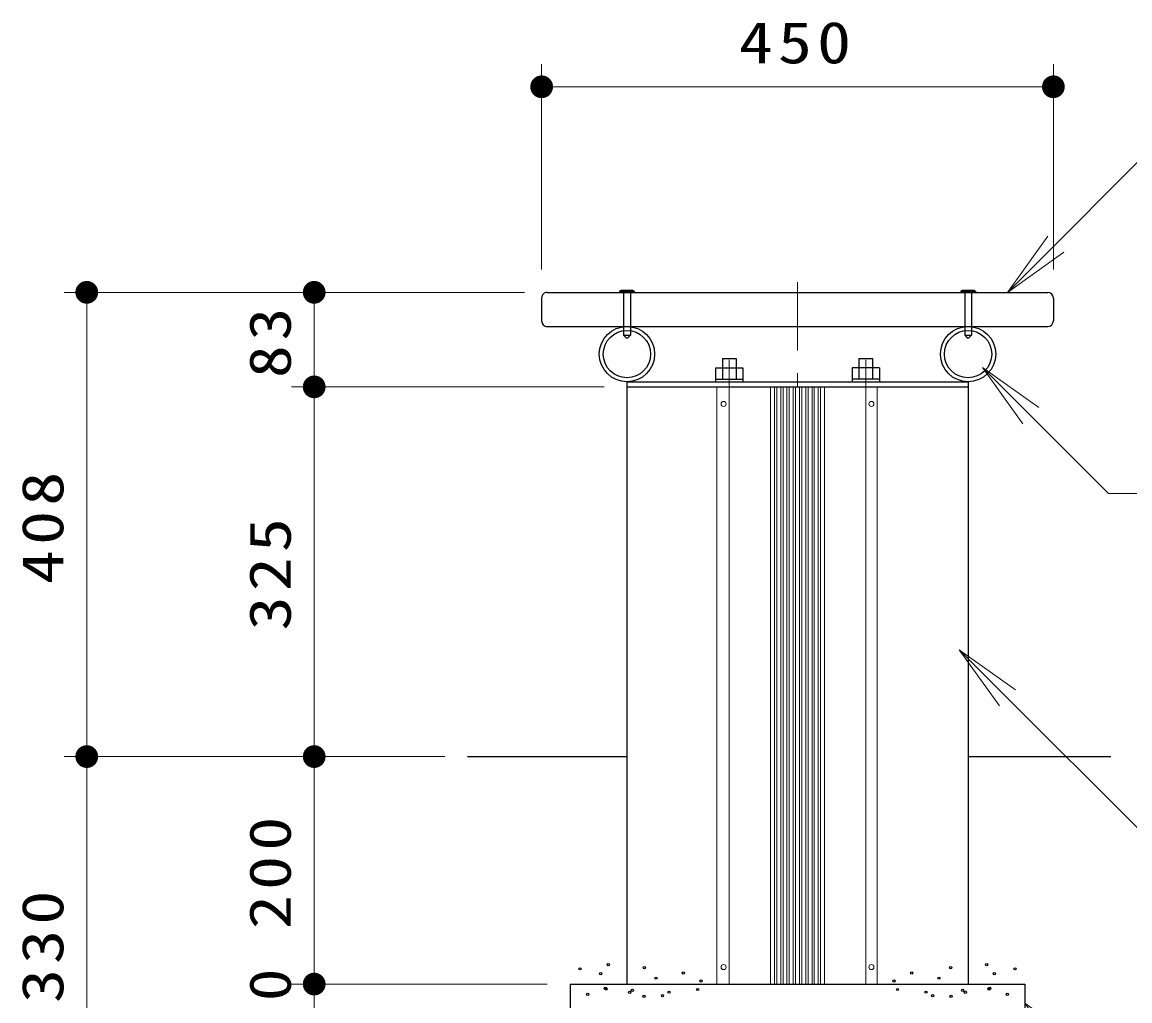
# Model space of a CAD drawing. Units: millimetres at full size, sheet at 1:20. Extents: x -7300 to 0, y 0 to 5140.
# Drawn here: x -2724 to -1750, y 2058 to 2918 of the extents above; entities that cross this region are included whole.
import ezdxf

# ---------------------------------------------------------------- set-up
doc = ezdxf.new("R2010")
doc.units = ezdxf.units.MM
doc.header["$LTSCALE"] = 20
doc.linetypes.add('USER2', pattern=[6, 3, -1, 1, -1])
doc.layers.add('layer1', color=7, linetype='Continuous', lineweight=25)
doc.styles.add('ＭＳ ゴシック', font='')
doc.styles.get('ＭＳ ゴシック').set_extended_font_data('MS Gothic')

# ---------------------------------------------------------------- blocks, each defined once
blk = doc.blocks.new('open_arrow')
at = {"color": 0, "linetype": 'Continuous', "lineweight": -2}
blk.add_lwpolyline([(7.5, 1.25), (0, 0), (7.5, -1.25)], dxfattribs=at)
blk = doc.blocks.new('filled_dot')
at = {"color": 0, "linetype": 'Continuous', "lineweight": -2, "const_width": 1.25}
blk.add_lwpolyline([(-0.625, 0, 1), (0.625, 0, 1)], format="xyb", close=True, dxfattribs=at)

msp = doc.modelspace()

# ---------------------------------------------------------------- linework, layer by layer
at = {"layer": 'layer1', "lineweight": 13}
for p, q in [((-2267.05, 2700.43), (-2267.05, 2881.12)), ((-1817.05, 2700.43), (-1817.05, 2881.12)), ((-2267.05, 2861.12), (-1817.05, 2861.12)), ((-2282.05, 2680.43), (-2687.05, 2680.43)), ((-2667.05, 2272.33), (-2667.05, 2680.43)), ((-2467.05, 2597.33), (-2467.05, 2680.43)), ((-2212.05, 2597.33), (-2487.05, 2597.33)), ((-2467.05, 2272.33), (-2467.05, 2597.33)), ((-2113.05, 2597.33), (-2113.05, 2072.33)), ((-2102.05, 2597.33), (-2102.05, 2072.33)), ((-2065.8, 2597.33), (-2065.8, 2072.33)), ((-2062.3, 2597.33), (-2062.3, 2072.33)), ((-2060.3, 2597.33), (-2060.3, 2072.33)), ((-2056.8, 2597.33), (-2056.8, 2072.33)), ((-2054.8, 2597.33), (-2054.8, 2072.33)), ((-2051.3, 2597.33), (-2051.3, 2072.33)), ((-2049.3, 2597.33), (-2049.3, 2072.33)), ((-2045.8, 2597.33), (-2045.8, 2072.33)), ((-2043.8, 2597.33), (-2043.8, 2072.33)), ((-2040.3, 2597.33), (-2040.3, 2072.33)), ((-2038.3, 2597.33), (-2038.3, 2072.33)), ((-2034.8, 2597.33), (-2034.8, 2072.33)), ((-2032.8, 2597.33), (-2032.8, 2072.33)), ((-2029.3, 2597.33), (-2029.3, 2072.33)), ((-2027.3, 2597.33), (-2027.3, 2072.33)), ((-2023.8, 2597.33), (-2023.8, 2072.33)), ((-2021.8, 2597.33), (-2021.8, 2072.33)), ((-2018.3, 2597.33), (-2018.3, 2072.33)), ((-1982.05, 2597.33), (-1982.05, 2072.33)), ((-1972.05, 2597.33), (-1972.05, 2072.33)), ((-2352.21, 2272.33), (-2687.05, 2272.33)), ((-2352.21, 2272.33), (-2687.05, 2272.33)), ((-2667.05, 1942.33), (-2667.05, 2272.33)), ((-2467.05, 2072.33), (-2467.05, 2272.33)), ((-2262.05, 2072.33), (-2487.05, 2072.33)), ((-2467.05, 2042.33), (-2467.05, 2072.33))]:
    msp.add_line(p, q, dxfattribs=at)
at = {"layer": 'layer1', "linetype": 'USER2', "lineweight": 13}
for p, q in [((-2042.05, 2689.41), (-2042.05, 2597.33)), ((-2102.05, 2621.2), (-2102.05, 2597.33)), ((-1982.05, 2621.2), (-1982.05, 2597.33))]:
    msp.add_line(p, q, dxfattribs=at)
at = {"layer": 'layer1'}
for p, q in [((-2262.05, 2680.43), (-1822.05, 2680.43)), ((-2198.55, 2681.43), (-2197.05, 2682.43)), ((-2198.55, 2681.43), (-2198.55, 2680.43)), ((-2198.55, 2681.43), (-2185.55, 2681.43)), ((-2197.05, 2682.43), (-2187.05, 2682.43)), ((-2195.05, 2680.43), (-2195.05, 2642.68)), ((-2189.05, 2680.43), (-2189.05, 2642.68)), ((-2187.05, 2682.43), (-2185.55, 2681.43)), ((-2185.55, 2681.43), (-2185.55, 2680.43)), ((-1898.55, 2681.43), (-1897.05, 2682.43)), ((-1898.55, 2681.43), (-1898.55, 2680.43)), ((-1898.55, 2681.43), (-1885.55, 2681.43)), ((-1897.05, 2682.43), (-1887.05, 2682.43)), ((-1895.05, 2680.43), (-1895.05, 2642.68)), ((-1889.05, 2680.43), (-1889.05, 2642.68)), ((-1887.05, 2682.43), (-1885.55, 2681.43)), ((-1885.55, 2681.43), (-1885.55, 2680.43)), ((-2267.05, 2675.43), (-2267.05, 2655.43)), ((-1817.05, 2675.43), (-1817.05, 2655.43)), ((-2262.05, 2650.43), (-1822.05, 2650.43)), ((-2195.05, 2642.68), (-2189.05, 2642.68)), ((-2195.05, 2642.68), (-2192.8, 2640.43)), ((-2192.8, 2640.43), (-2191.3, 2640.43)), ((-2191.3, 2640.43), (-2189.05, 2642.68)), ((-1895.05, 2642.68), (-1889.05, 2642.68)), ((-1895.05, 2642.68), (-1892.8, 2640.43)), ((-1892.8, 2640.43), (-1891.3, 2640.43)), ((-1891.3, 2640.43), (-1889.05, 2642.68)), ((-2108.05, 2622.33), (-2108.05, 2604.13)), ((-2108.05, 2622.33), (-2096.05, 2622.33)), ((-2096.05, 2622.33), (-2096.05, 2604.13)), ((-1988.05, 2622.33), (-1988.05, 2604.13)), ((-1988.05, 2622.33), (-1976.05, 2622.33)), ((-1976.05, 2622.33), (-1976.05, 2604.13)), ((-2114.05, 2614.13), (-2114.05, 2601.83)), ((-2114.05, 2614.13), (-2090.05, 2614.13)), ((-2090.05, 2614.13), (-2090.05, 2601.83)), ((-1994.05, 2614.13), (-1994.05, 2601.83)), ((-1970.05, 2614.13), (-1994.05, 2614.13)), ((-1970.05, 2614.13), (-1970.05, 2601.83)), ((-2192.05, 2601.83), (-1892.05, 2601.83)), ((-2192.05, 2601.83), (-2192.05, 2072.33)), ((-2114.05, 2604.13), (-2090.05, 2604.13)), ((-1970.05, 2604.13), (-1994.05, 2604.13)), ((-1892.05, 2601.83), (-1892.05, 2072.33)), ((-2192.05, 2597.33), (-1892.05, 2597.33)), ((-2332.21, 2272.33), (-2192.05, 2272.33)), ((-1892.05, 2272.33), (-1766.4, 2272.33)), ((-2242.05, 2072.33), (-1842.05, 2072.33)), ((-2242.05, 2072.33), (-2242.05, 1942.33)), ((-1842.05, 2072.33), (-1842.05, 1942.33))]:
    msp.add_line(p, q, dxfattribs=at)
at = {"layer": 'layer1', "lineweight": 13}
for points in [[(-1857.35, 2680.43), (-1711, 2826.77), (-1065.43, 2826.77)], [(-1879.4, 2614.44), (-1768.63, 2503.68), (-1097.13, 2503.68)], [(-1899.77, 2366.31), (-1701.55, 2168.09), (-1116.83, 2168.09)]]:
    msp.add_lwpolyline(points, dxfattribs=at)
at = {"layer": 'layer1'}
for centre, radius in [((-2192.05, 2626.13), 24.3), ((-1892.05, 2626.13), 24.3), ((-2192.05, 2626.13), 20.8), ((-1892.05, 2626.13), 20.8), ((-2233.22, 2085.74), 1), ((-2208.44, 2089.37), 1), ((-2176.72, 2086.73), 1), ((-1907.38, 2086.73), 1), ((-1875.66, 2089.37), 1), ((-1850.89, 2085.74), 1), ((-2215.05, 2081.44), 1), ((-2166.38, 2077.54), 1), ((-2142.53, 2082.01), 1), ((-2126.88, 2074.93), 1), ((-1957.23, 2074.93), 1), ((-1941.58, 2082.01), 1), ((-1917.73, 2077.54), 1), ((-1869.06, 2081.44), 1), ((-2211.08, 2068.56), 1), ((-2210.32, 2068.12), 1), ((-2189.64, 2064.97), 1), ((-2187.3, 2066.9), 1), ((-2155.09, 2065.24), 1), ((-2129.96, 2067.59), 1), ((-1954.15, 2067.59), 1), ((-1929.02, 2065.24), 1), ((-1896.81, 2066.9), 1), ((-1894.46, 2064.97), 1), ((-1873.78, 2068.12), 1), ((-1873.02, 2068.56), 1), ((-2226.46, 2063.45), 1), ((-2177.08, 2061.57), 1), ((-2160.79, 2062.26), 1), ((-1923.32, 2062.26), 1), ((-1907.03, 2061.57), 1), ((-1857.64, 2063.45), 1)]:
    msp.add_circle(centre, radius, dxfattribs=at)
at = {"layer": 'layer1', "lineweight": 13}
for centre in [(-2107.05, 2582.33), (-1977.05, 2582.33), (-2107.05, 2087.33), (-1977.05, 2087.33)]:
    msp.add_circle(centre, 2.25, dxfattribs=at)
at = {"layer": 'layer1'}
for centre, start, end in [((-2262.05, 2675.43), 90, 180.00001), ((-1822.05, 2675.43), 0, 90), ((-2262.05, 2655.43), 179.99999, 270), ((-1822.05, 2655.43), 270, 0)]:
    msp.add_arc(centre, 5, start, end, dxfattribs=at)

# ---------------------------------------------------------------- block references
at = {"layer": 'layer1', "lineweight": 13, "xscale": 8, "yscale": 8}
msp.add_blockref('filled_dot', (-2267.05, 2861.12), dxfattribs=at)
for name, p, rotation in [('filled_dot', (-1817.05, 2861.12), 180), ('open_arrow', (-1857.35, 2680.43), 45), ('filled_dot', (-2667.05, 2680.43), 270), ('filled_dot', (-2467.05, 2680.43), 270), ('open_arrow', (-1879.4, 2614.44), 315), ('filled_dot', (-2467.05, 2597.33), 270), ('open_arrow', (-1899.77, 2366.31), 315), ('filled_dot', (-2667.05, 2272.33), 90), ('filled_dot', (-2667.05, 2272.33), 270), ('filled_dot', (-2467.05, 2272.33), 90), ('filled_dot', (-2467.05, 2272.33), 270), ('filled_dot', (-2467.05, 2072.33), 270), ('open_arrow', (-1842.05, 2055.51), 315)]:
    msp.add_blockref(name, p, dxfattribs=dict(at, rotation=rotation))

# ---------------------------------------------------------------- texts
at = {"layer": 'layer1', "insert": (-2042.05, 2881.12), "char_height": 36.66, "attachment_point": 8, "style": 'ＭＳ ゴシック'}
msp.add_mtext('\\T1.15;\\W1.2;450', dxfattribs=at)
at = {"layer": 'layer1', "char_height": 36.66, "attachment_point": 8, "rotation": 90, "style": 'ＭＳ ゴシック'}
for s, insert in [('\\T1.15;\\W1.15;83', (-2487.05, 2638.13)), ('\\T1.15;\\W1.2;408', (-2687.05, 2475.63)), ('\\T1.15;\\W1.2;325', (-2487.05, 2434.83)), ('\\T1.15;\\W1.2;200', (-2487.05, 2172.33)), ('\\T1.15;\\W1.2;330', (-2687.05, 2107.33)), ('\\T1.15;\\W1.15;30', (-2487.05, 2057.33))]:
    msp.add_mtext(s, dxfattribs=dict(at, insert=insert))

doc.saveas('drawing.dxf')
